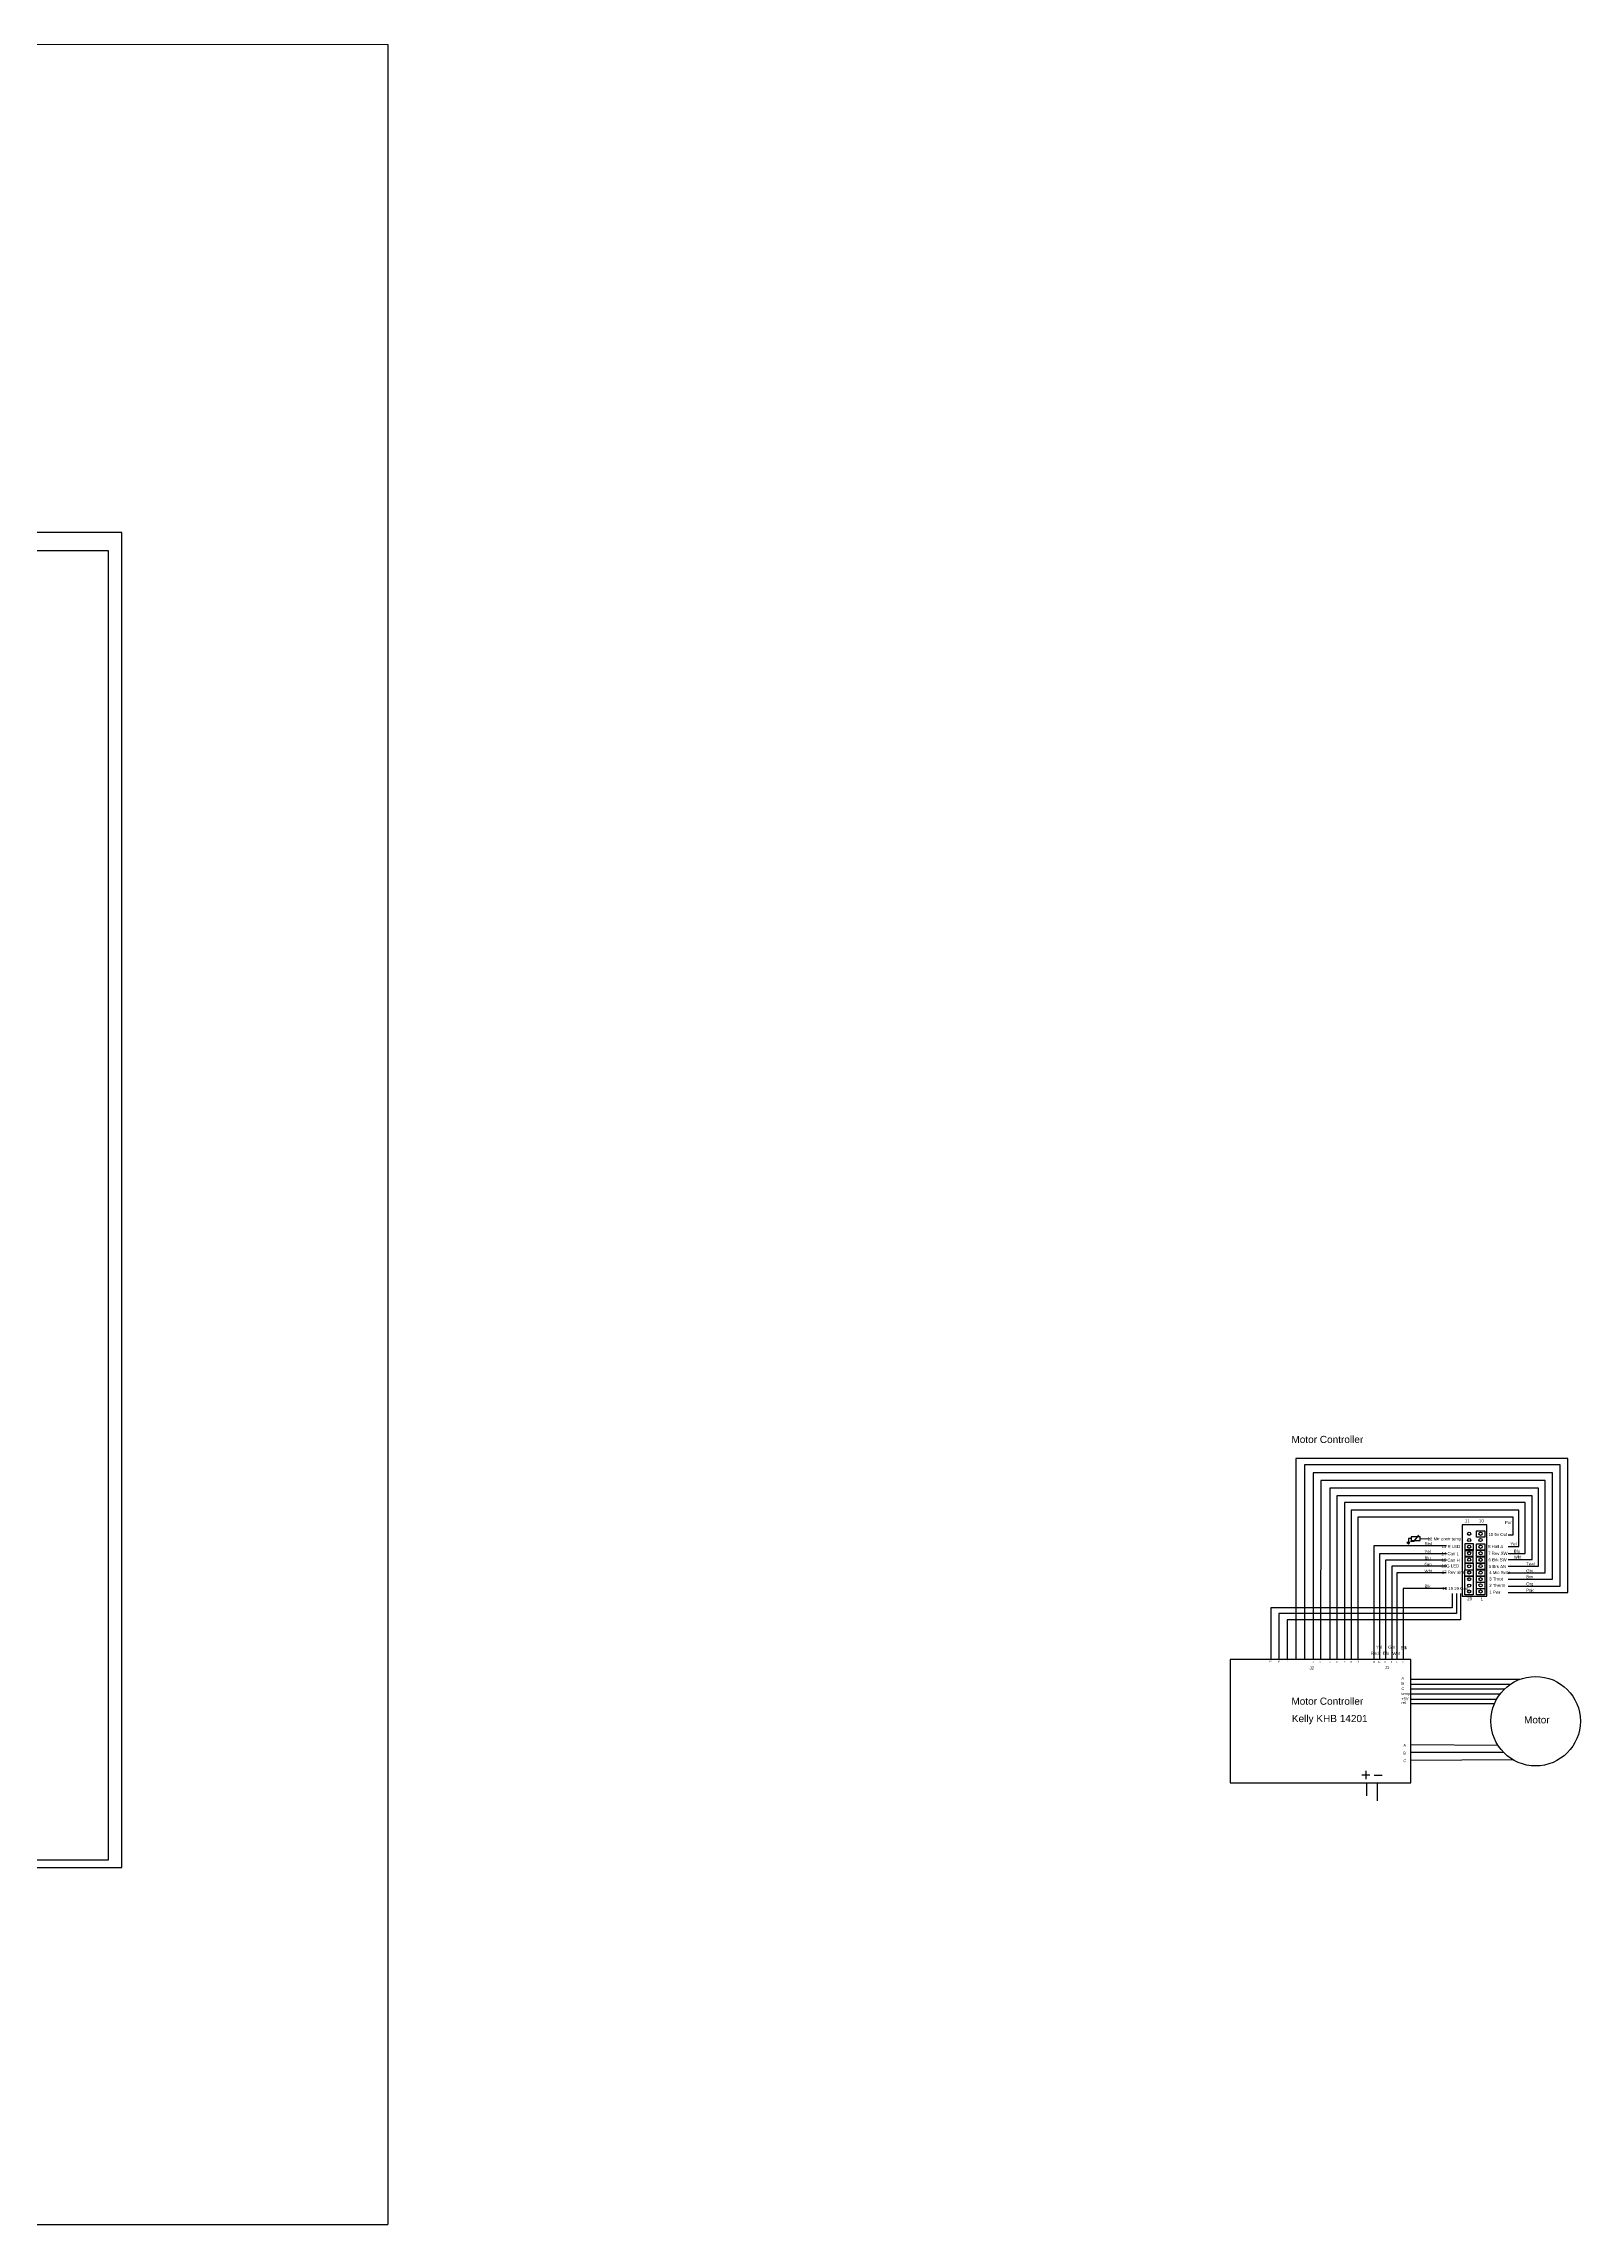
# Model space of a CAD drawing. Header units: inches. Extents: x -6006 to 28106, y 59 to 4778.
# Drawn here: x -2016 to 22, y 1236 to 4128 of the extents above; entities that cross this region are included whole.
import ezdxf

# ---------------------------------------------------------------- set-up
doc = ezdxf.new("R2010")
doc.units = ezdxf.units.IN
doc.header["$MEASUREMENT"] = 0
doc.styles.get("Standard").update_dxf_attribs({"font": 'arial.ttf'})

msp = doc.modelspace()

# ---------------------------------------------------------------- linework, layer by layer
for p, q in [((-5.1, 2243.4), (-344.1, 2243.4)), ((-344.1, 2243.4), (-344.1, 1985.1)), ((-5.1, 2082.4), (-5.1, 2243.4)), ((-74.1, 2082.4), (-5.1, 2082.4))]:
    msp.add_line(p, q)
at = {"ltscale": 20}
msp.add_line((-190.7, 2145.6), (-177.4, 2145.4), dxfattribs=at)
at = {"ltscale": 5}
for p, q in [((-203.1, 1959), (-203.1, 1959)), ((-203.1, 1872.3), (-87.8, 1871.8)), ((-80.2, 1862), (-203.1, 1862)), ((-203.1, 1851.8), (-67.9, 1852.4)), ((-268.3, 1832.1), (-257.5, 1832.1)), ((-262.9, 1837.5), (-262.9, 1826.7)), ((-251.9, 1832), (-241.1, 1832)), ((-247.9, 1821.6), (-247.9, 1797.8))]:
    msp.add_line(p, q, dxfattribs=at)
at = {"color": 1, "ltscale": 5}
for p, q in [((-203.1, 1959), (-58.1, 1959)), ((-203.1, 1952.6), (-70.7, 1952.6)), ((-203.1, 1946.5), (-78.3, 1946.5)), ((-203.1, 1939.6), (-84.6, 1939.6)), ((-203.1, 1932.8), (-89.1, 1932.8)), ((-203.1, 1926.7), (-92.1, 1926.7)), ((-261.7, 1821.6), (-261.7, 1804.5))]:
    msp.add_line(p, q, dxfattribs=at)
at = {"color": 1}
for points in [[(-3226.6, 4127.6), (-1559.9, 4126.6), (-1559.9, 1236.3)], [(-5824.7, 2011.2), (-5824.7, 1709.3), (-1912.3, 1709.3), (-1912.3, 3479.4), (-2280.6, 3479.4), (-2280.6, 3272.3), (-2151.7, 3272.3), (-2151.7, 3243.5), (-2129.2, 3243.5)]]:
    msp.add_lwpolyline(points, dxfattribs=at)
at = {"color": 3}
msp.add_lwpolyline([(-5810.9, 2004.6), (-5810.9, 1719.4), (-1930.3, 1719.4), (-1930.3, 3455.1), (-2268.9, 3455.1), (-2268.9, 3093.8), (-2175, 3093.8), (-2175, 3133.5), (-2145, 3133.5)], dxfattribs=at)
for points in [[(-74.1, 2073.9), (4.9, 2073.9), (4.9, 2251.9), (-355.6, 2251.9), (-355.6, 1985.1)], [(-74.1, 2091.9), (-15.1, 2091.9), (-15.1, 2232.9), (-332.6, 2232.9), (-332.6, 1985.1)], [(-74.1, 2099.9), (-25.1, 2099.9), (-25.1, 2222.4), (-322.6, 2222.4), (-322.8, 1985.1)], [(-74.1, 2108.9), (-33.6, 2108.9), (-33.6, 2212.4), (-310.6, 2212.4), (-310.6, 1985.1)], [(-74.1, 2117.9), (-42.1, 2117.9), (-42.1, 2202.4), (-301.1, 2202.4), (-301.1, 1985.1)], [(-74.1, 2125.9), (-51.6, 2125.9), (-51.6, 2193.4), (-291.1, 2193.4), (-291.1, 1985.1)], [(-74.1, 2134.9), (-60.1, 2134.9), (-60.1, 2183.4), (-282.1, 2183.4), (-282.1, 1985.1)], [(-74.1, 2150.4), (-67.6, 2150.4), (-67.6, 2173.9), (-273.6, 2173.9), (-273.6, 1985.1)], [(-155.6, 2135.9), (-252.1, 2135.9), (-252.1, 1985.1)], [(-155.6, 2125.4), (-244.6, 2125.4), (-244.6, 1985.1)], [(-155.6, 2116.9), (-236.6, 2116.9), (-236.6, 1985.1)], [(-155.6, 2108.9), (-228.1, 2108.9), (-228.1, 1985.1)], [(-156.1, 2099.9), (-221.6, 2099.9), (-221.6, 1985.1)], [(-148.1, 2072.9), (-148.1, 2053.9), (-388.6, 2053.9), (-388.6, 1985.1)], [(-142.6, 2072.9), (-142.6, 2046.4), (-378.1, 2046.4), (-378.1, 1985.1)], [(-137.1, 2072.9), (-137.1, 2037.9), (-367.1, 2037.9), (-367.1, 1985.1)], [(-156.1, 2079.4), (-213.1, 2079.4), (-213.1, 1985.1)]]:
    msp.add_lwpolyline(points)
at = {"color": 3, "ltscale": 20}
msp.add_lwpolyline([(-202.7, 2145.6), (-206.4, 2145.6), (-206.4, 2140.4), (-208.4, 2140.4), (-206.4, 2137.9), (-204.4, 2140.4), (-206.4, 2140.4)], dxfattribs=at)
at = {"ltscale": 20}
msp.add_lwpolyline([(-203.4, 2141.9), (-198.7, 2141.9), (-192.4, 2149.9)], dxfattribs=at)
for points in [[(-190.7, 2143.2), (-190.7, 2147.9), (-202.7, 2147.9), (-202.7, 2143.2)], [(-105.1, 2147.4), (-116.1, 2147.4), (-116.1, 2155.9), (-105.1, 2155.9)], [(-131.7, 2129.9), (-120.1, 2129.9), (-120.1, 2138.6), (-131.7, 2138.6)], [(-131.7, 2121.4), (-120.6, 2121.4), (-120.6, 2130.4), (-131.7, 2130.4)], [(-131.7, 2112.8), (-120.6, 2112.8), (-120.6, 2121.8), (-131.7, 2121.8)], [(-131.7, 2104), (-120.1, 2104), (-120.1, 2112.8), (-131.7, 2112.8)], [(-105.1, 2130.2), (-116.1, 2130.2), (-116.1, 2138.7), (-105.1, 2138.7)], [(-105.1, 2121.6), (-116.1, 2121.6), (-116.1, 2130.1), (-105.1, 2130.1)], [(-105.1, 2112.9), (-116.1, 2112.9), (-116.1, 2121.4), (-105.1, 2121.4)], [(-105.1, 2104.6), (-116.1, 2104.6), (-116.1, 2113.1), (-105.1, 2113.1)], [(-131.7, 2104), (-120.3, 2104), (-120.3, 2095.9), (-131.7, 2095.9)], [(-131.6, 2095.9), (-120.3, 2095.9), (-120.3, 2070.8), (-131.6, 2070.8)], [(-105.1, 2095.8), (-116.1, 2095.8), (-116.1, 2104.3), (-105.1, 2104.3)], [(-105.1, 2087.2), (-116.1, 2087.2), (-116.1, 2095.7), (-105.1, 2095.7)], [(-105.1, 2079.1), (-116.1, 2079.1), (-116.1, 2087.6), (-105.1, 2087.6)], [(-105.1, 2070.9), (-116.1, 2070.9), (-116.1, 2079.4), (-105.1, 2079.4)]]:
    msp.add_lwpolyline(points, close=True)
at = {"color": 6, "ltscale": 5}
msp.add_lwpolyline([(-135.2, 2163.8), (-135.2, 2069.1), (-102.2, 2069.1), (-102.2, 2163.8)], close=True, dxfattribs=at)
at = {"color": 5, "ltscale": 5}
msp.add_lwpolyline([(-442.5, 1821.6), (-203.1, 1821.6), (-203.1, 1985.1), (-442.5, 1985.1)], close=True, dxfattribs=at)
at = {"color": 1, "ltscale": 20}
msp.add_lwpolyline([(-4385.1, 1236.3), (-1559.9, 1236.3)], dxfattribs=at)
for centre in [(-125.8, 2151.9), (-125.8, 2143.6), (-110.6, 2151.9), (-110.6, 2143.6), (-125.8, 2134.7), (-125.8, 2126.1), (-125.8, 2117.5), (-125.8, 2108.8), (-110.6, 2134.7), (-110.6, 2126.1), (-110.6, 2117.4), (-110.6, 2109.1), (-125.8, 2100.5), (-125.8, 2091.7), (-125.8, 2083.1), (-110.6, 2100.3), (-110.6, 2091.7), (-110.6, 2083.6), (-125.7, 2075.4), (-110.6, 2075.4)]:
    msp.add_circle(centre, 2.11)
at = {"color": 5, "ltscale": 5}
msp.add_circle((-37.6, 1903.4), 59.3, dxfattribs=at)

# ---------------------------------------------------------------- texts
at = {"ltscale": 5}
for s, height, p in [('Motor Controller', 9.519, (-361.5, 2272.2)), ('A', 3.67, (-215.5, 1958.5)), ('temp', 3.67, (-215.5, 1938.1)), ('C', 3.67, (-215.5, 1944.8)), ('B', 3.67, (-215.5, 1951.6)), ('Motor Controller', 9.519, (-361.5, 1925.2)), ('Kelly KHB 14201', 9.519, (-360.9, 1902.2)), ('+5V', 3.67, (-215.5, 1931.2)), ('ret', 3.67, (-215.5, 1926.2)), ('Motor', 9.52, (-53, 1900.5)), ('A', 3.67, (-213, 1869.6)), ('C', 3.67, (-213, 1849.1)), ('B', 3.67, (-213, 1859.2))]:
    msp.add_text(s, height=height, dxfattribs=at).set_placement(p)
for s, height, p in [('11', 4.13, (-131.5, 2167.1)), ('10', 4.13, (-112.8, 2167)), ('Pur', 4.09, (-78.1, 2164.9)), ('Red', 4.09, (-185, 2136.8)), ('10 5v Out', 4.09, (-100.1, 2148.9)), ('Yel', 4.09, (-71.1, 2136.4)), ('Yel', 4.09, (-185, 2126.3)), ('Grn', 4.09, (-185, 2109.3)), ('Blu', 4.09, (-185, 2117.8)), ('8 Hall A', 4.09, (-100.6, 2132.9)), ('7 Rev SW', 4.09, (-100.6, 2123.9)), ('6 Brk SW', 4.09, (-100.1, 2115.4)), ('5 Brk AN', 4.09, (-99.6, 2106.4)), ('Wht', 4.09, (-66.6, 2118.9)), ('Blu', 4.09, (-66.6, 2126.9)), ('Teal', 4.09, (-50.1, 2109.9)), ('Wht', 4.09, (-185, 2100.3)), ('Blk', 4.09, (-185, 2080.3)), ('17 Rev', 4.09, (-162, 2098.8)), ('alrm', 4.09, (-141.8, 2098.8)), ('4 Mic Swtc', 4.09, (-99.1, 2098.4)), ('3 Throt', 4.09, (-99.1, 2089.9)), ('2 Therm', 4.09, (-99.1, 2081.4)), ('Gry', 4.09, (-50.1, 2100.9)), ('Org', 4.09, (-50.1, 2083.4)), ('Brn', 4.09, (-50.1, 2092.9)), ('18 19 20 Gnd', 4.086, (-161.4, 2077.3)), ('20', 4.13, (-128.3, 2063.7)), ('1', 4.13, (-110.5, 2063.4)), ('1 Pwr', 4.09, (-99.1, 2072.4)), ('Pnk', 4.09, (-50.1, 2074.9)), ('Red', 4.09, (-256.1, 1991.3)), ('Yel', 4.09, (-249.2, 1999.6)), ('Blu', 4.09, (-239.9, 1991.7)), ('Grn', 4.09, (-233.1, 1999.4)), ('Wht', 4.09, (-227.4, 1991)), ('Blk', 4.09, (-216.1, 1998.9)), ('13', 2.08, (-391, 1981.4)), ('12', 2.08, (-380, 1981.4)), ('11', 2.08, (-369, 1981.4)), ('1', 2.08, (-356.6, 1980.9)), ('2', 2.08, (-345.1, 1980.9)), ('J2', 4.09, (-337.6, 1971.9)), ('3', 2.08, (-333.5, 1980.9)), ('4', 2.08, (-324.2, 1981)), ('5', 2.08, (-311.5, 1981.2)), ('6', 2.08, (-302, 1980.8)), ('7', 2.08, (-291.5, 1981)), ('8', 2.08, (-283, 1981.1)), ('10', 2.08, (-275, 1981.4)), ('14', 2.08, (-254, 1981)), ('11', 2.08, (-246.5, 1981.1)), ('10', 2.08, (-239, 1980.9)), ('J1', 4.09, (-237.6, 1972.4)), ('6', 2.08, (-229.5, 1980.9)), ('4', 2.08, (-222.5, 1981)), ('5', 2.08, (-214, 1981.2))]:
    msp.add_text(s, height=height).set_placement(p)
at = {"attachment_point": 1}
for s, insert, char_height, width in [('12 Mtr contr temp', (-180.9, 2147.1), 4.086, 48.811), ('14 Can L', (-162.5, 2127.6), 4.09, 34.077), ('15 Can H', (-162.5, 2119), 4.09, 28.081), ('16G LED', (-162.5, 2111.3), 4.09, 25.612), ('13 R LED', (-162.4, 2137.1), 4.09, 33.777)]:
    msp.add_mtext(s, dxfattribs=dict(at, insert=insert, char_height=char_height, width=width))

doc.saveas('drawing.dxf')
